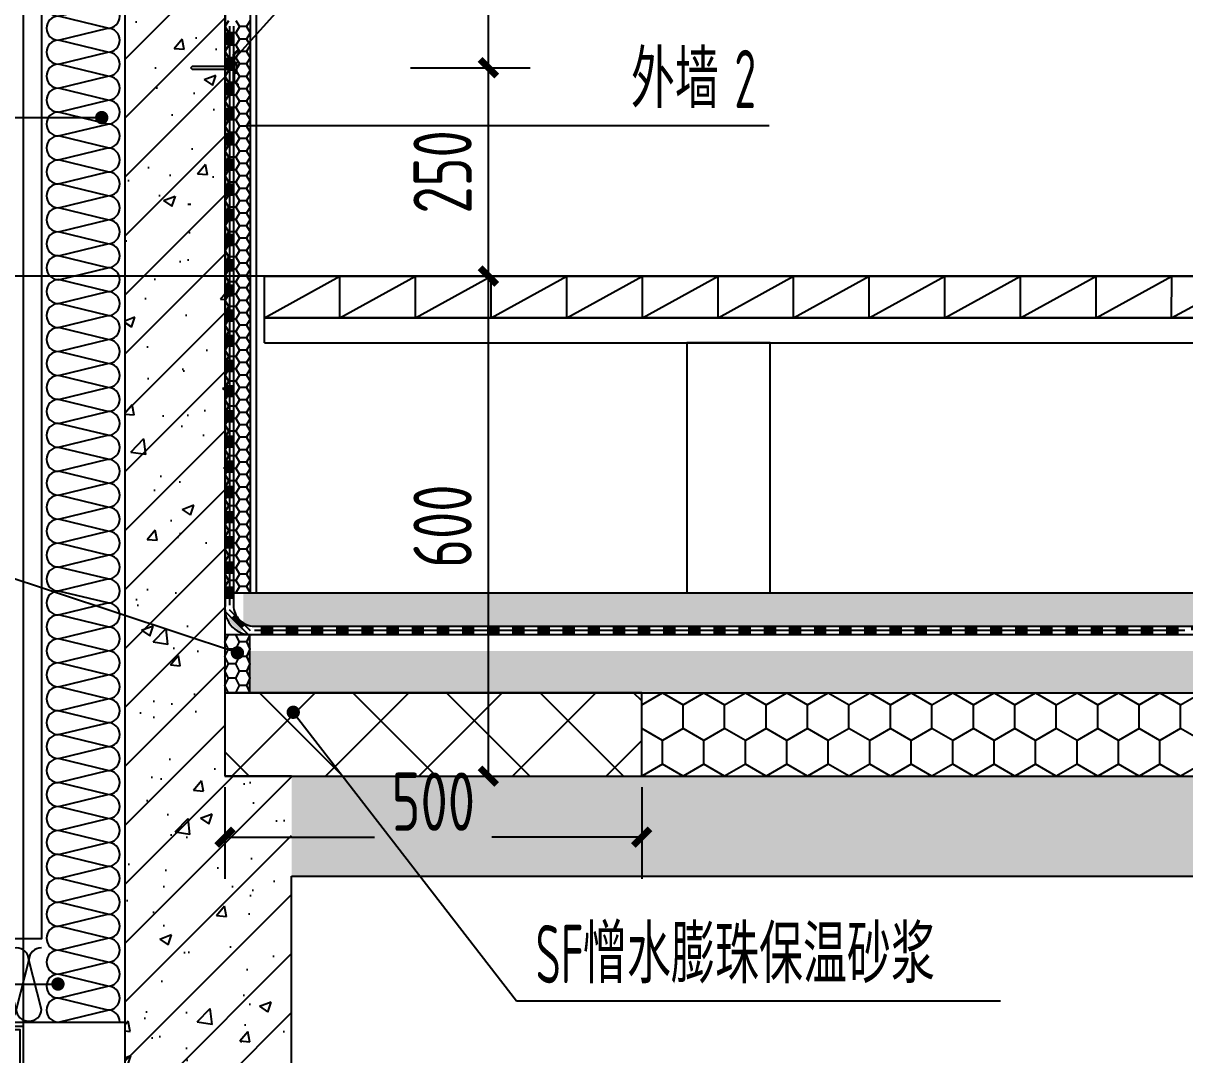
# Model space of a CAD drawing. Extents: x 198753 to 882193, y -399300 to 132460.
# Drawn here: x 407533 to 408926, y 11966 to 13203 of the extents above; entities that cross this region are included whole.
import ezdxf

# ---------------------------------------------------------------- set-up
doc = ezdxf.new("R2010")
doc.units = 0
doc.header["$LTSCALE"] = 1000
doc.header["$MEASUREMENT"] = 0
doc.linetypes.add('DASH', pattern=[0.35, 0.25, -0.1])
doc.linetypes.add('DOTE', pattern=[2.42, 2, -0.2, 0.02, -0.2])
for name, color, linetype in [('00-图签', 7, 'Continuous'), ('01-标注_尺寸', 124, 'Continuous'), ('01-标注_符号', 200, 'Continuous'), ('02-TEXT_标注', 130, 'Continuous'), ('05-填充_天正', 26, 'Continuous'), ('A-O_屋面', 201, 'Continuous'), ('A-O_防水层', 222, 'Continuous'), ('A-SUR_保温', 222, 'Continuous'), ('A-金属背板', 30, 'Continuous'), ('A_AXIS-轴线', 36, 'DOTE'), ('A_STR-砼墙', 51, 'Continuous'), ('A_STR-砼柱', 51, 'Continuous'), ('构造物', 145, 'Continuous'), ('钢龙骨', 173, 'Continuous')]:
    doc.layers.add(name, color=color, linetype=linetype)
doc.layers.add('04-不打印_辅助线', color=165, linetype='Continuous', plot=False)
doc.styles.add('_TCH_DIM', font='ROS1', dxfattribs={"width": 0.8, "bigfont": 'JD'})
doc.styles.add('_TCH_DIM_T3', font='ROS1', dxfattribs={"width": 0.8, "bigfont": 'JD'})
doc.dimstyles.new('_TCH_ARCH&&20', dxfattribs={"dimtxt": 70, "dimasz": 20, "dimexe": 50, "dimexo": 60, "dimgap": 20, "dimtad": 1, "dimdec": 0, "dimzin": 0, "dimdsep": 46, "dimtxsty": '_TCH_DIM_T3', "dimblk": 'ARCHTICK', "dimcen": 0.09, "dimclrt": 4, "dimazin": 2, "dimtfac": 1, "dimtdec": 0, "dimtix": 1, "dimtmove": 2, "dimatfit": 3, "dimfxl": 0, "dimtolj": 1, "dimtzin": 0, "dimarcsym": 0})
pattern_1 = [(45, (0, 0), (-35.355339, 35.355339), []), (50, (0, 0), (143.452037, -12.550427), [15, -165]), (355, (0, 0), (-27.750267, 150.438427), [12, -132]), (100.4514, (11.95, -1.05), (115.701876, 137.88791), [12.74804, -140.22842]), (46.1842, (0, 40), (213.44821, -33.1038), [22.5, -247.5]), (96.6356, (17.79, 37.24), (186.93254, 194.82357), [19.12206, -210.3426]), (351.1842, (0, 40), (186.93239, 194.82372), [18, -198]), (21, (20, 30), (119.38141, -80.523778), [15, -165]), (326, (20, 30), (48.663066, 145.03001), [12, -132]), (71.4514, (29.95, 23.29), (168.044526, 64.5061), [12.74804, -140.22842]), (37.5, (0, 0), (2.431971, 66.578771), [0, -130.4, 0, -134, 0, -132.5]), (7.5, (0, 0), (52.613907, 78.882342), [0, -76.4, 0, -127.4, 0, -50.5]), (327.5, (-44.6, 0), (106.764487, -4.510974), [0, -50, 0, -156, 0, -207]), (317.5, (-64.6, 0), (116.637234, 20.020996), [0, -65, 0, -103.6, 0, -147])]

# ---------------------------------------------------------------- blocks, each defined once
blk = doc.blocks.new('$LinePat$岩棉板')
at = {"color": 0}
for p, q in [((0, -17), (12, -67)), ((12, -67), (24, -17))]:
    blk.add_line(p, q, dxfattribs=at)
for centre, start, end in [((12, -17), 0, 180), ((0, -67), 270, 0), ((24, -67), 180, 270)]:
    blk.add_arc(centre, 12, start, end, dxfattribs=at)
at = {"layer": 'Defpoints'}
blk.add_point((0, 0.1), dxfattribs=at)
at = {"layer": 'Defpoints', "color": 0}
blk.add_point((24, -84), dxfattribs=at)
blk = doc.blocks.new('*U156')
at = {"layer": '01-标注_符号'}
for points in [[(-852.7, 520), (0, 520)], [(-852.7, 190.2), (272.2, 190.2)], [(-850, -849.4), (219.7, -849.4)]]:
    blk.add_lwpolyline(points, dxfattribs=at)
at = {"layer": '01-标注_符号', "const_width": 8}
for points in [[(-4, 520, 1), (4, 520, 1)], [(268.2, 190.2, 1), (276.2, 190.2, 1)], [(215.7, -849.4, 1), (223.7, -849.4, 1)]]:
    blk.add_lwpolyline(points, format="xyb", close=True, dxfattribs=at)
at = {"layer": 'A-SUR_保温'}
blk.add_line((300, 800.2), (300, -895), dxfattribs=at)
blk.add_lwpolyline([(300, 800.2), (200, 800.2), (200, -795), (48, -795), (48, -895), (300, -895)], dxfattribs=at)
at = {"layer": 'A-金属背板'}
blk.add_lwpolyline([(60, 840.2), (70, 840.2), (70, 0), (60, 0)], close=True, dxfattribs=at)
at = {"layer": 'A-SUR_保温', "yscale": 1.188379012465143, "zscale": 1.188379012465143}
for p, xscale, rotation in [((200, 771.5), 1.19717378077196, 90), ((200, 742.7), 1.19717378077196, 90), ((200, 714), 1.19717378077196, 90), ((200, 685.3), 1.19717378077196, 90), ((200, 656.5), 1.19717378077196, 90), ((200, 627.8), 1.19717378077196, 90), ((200, 599.1), 1.19717378077196, 90), ((200, 570.3), 1.19717378077196, 90), ((200, 541.6), 1.19717378077196, 90), ((200, 512.9), 1.19717378077196, 90), ((200, 484.1), 1.19717378077196, 90), ((200, 455.4), 1.19717378077196, 90), ((200, 426.7), 1.19717378077196, 90), ((200, 397.9), 1.19717378077196, 90), ((200, 369.2), 1.19717378077196, 90), ((200, 340.5), 1.19717378077196, 90), ((200, 311.8), 1.19717378077196, 90), ((200, 283), 1.19717378077196, 90), ((200, 254.3), 1.19717378077196, 90), ((200, 225.6), 1.19717378077196, 90), ((200, 196.8), 1.19717378077196, 90), ((200, 168.1), 1.19717378077196, 90), ((200, 139.4), 1.19717378077196, 90), ((200, 110.6), 1.19717378077196, 90), ((200, 81.9), 1.19717378077196, 90), ((200, 53.2), 1.19717378077196, 90), ((200, 24.4), 1.19717378077196, 90), ((200, -4.3), 1.19717378077196, 90), ((200, -33), 1.19717378077196, 90), ((200, -61.8), 1.19717378077196, 90), ((200, -90.5), 1.19717378077196, 90), ((200, -119.2), 1.19717378077196, 90), ((200, -148), 1.19717378077196, 90), ((200, -176.7), 1.19717378077196, 90), ((200, -205.4), 1.19717378077196, 90), ((200, -234.2), 1.19717378077196, 90), ((200, -262.9), 1.19717378077196, 90), ((200, -291.6), 1.19717378077196, 90), ((200, -320.4), 1.19717378077196, 90), ((200, -349.1), 1.19717378077196, 90), ((200, -377.8), 1.19717378077196, 90), ((200, -406.6), 1.19717378077196, 90), ((200, -435.3), 1.19717378077196, 90), ((200, -464), 1.19717378077196, 90), ((200, -492.7), 1.19717378077196, 90), ((200, -521.5), 1.19717378077196, 90), ((200, -550.2), 1.19717378077196, 90), ((200, -578.9), 1.19717378077196, 90), ((200, -607.7), 1.19717378077196, 90), ((200, -636.4), 1.19717378077196, 90), ((200, -665.1), 1.19717378077196, 90), ((200, -693.9), 1.19717378077196, 90), ((200, -722.6), 1.19717378077196, 90), ((200, -751.3), 1.19717378077196, 90), ((200, -780.1), 1.19717378077196, 90), ((200, -808.8), 1.19717378077196, 90), ((78.4, -900), 1.266666665670531, 180), ((108.8, -900), 1.266666665670531, 180), ((139.2, -900), 1.266666665670531, 180), ((169.6, -900), 1.266666665670531, 180), ((200, -900), 1.266666665670531, 180), ((200, -837.5), 1.19717378077196, 90), ((200, -866.3), 1.19717378077196, 90), ((200, -895), 1.19717378077196, 90)]:
    blk.add_blockref('$LinePat$岩棉板', p, dxfattribs=dict(at, xscale=xscale, rotation=rotation))
at = {"layer": '02-TEXT_标注', "style": '_TCH_DIM'}
for s, height, width, p in [('幕墙', 69.46, 0.8, (-852.7, 541)), ('2', 70, 0.64, (-728.5, 541)), ('100', 70, 0.64, (-852.7, 212.1)), ('厚憎水岩棉板', 69.46, 0.8, (-763.1, 212.1)), ('厚憎水岩棉防火封堵', 69.46, 0.8, (-760.4, -825.5)), ('100', 70, 0.64, (-850, -825.5))]:
    blk.add_text(s, height=height, dxfattribs=dict(at, width=width)).set_placement(p)
blk = doc.blocks.new('A$C643B6CAF')
at = {"layer": '钢龙骨'}
for points in [[(0, 28.4), (0, -31.6), (150, -31.6), (150, 28.4)], [(4, 24.4), (4, -27.6), (146, -27.6), (146, 24.4)]]:
    blk.add_lwpolyline(points, close=True, dxfattribs=at)
at = {"layer": '钢龙骨', "const_width": 10}
blk.add_lwpolyline([(0, -1.6), (-28, -1.6)], dxfattribs=at)
blk = doc.blocks.new('*U40')
at = {"layer": '钢龙骨'}
blk.add_lwpolyline([(178, 870.2), (178, -2300)], dxfattribs=at)
at = {"layer": '钢龙骨', "xscale": -1, "rotation": 180}
blk.add_blockref('A$C643B6CAF', (28.1, -931.6), dxfattribs=at)
blk = doc.blocks.new('A$C1C2A6847')
for p, q in [((52, 23.1), (55, 28.3)), ((55, 28.3), (55, 14)), ((52, 19.1), (55, 14))]:
    blk.add_line(p, q)
for points in [[(56, 42.1), (51, 37.1), (51, 5.1), (56, 0.1)], [(56.7, 41.4), (52, 36.7), (52, 26.6)], [(0, 21.1), (2, 23.1), (52, 23.1), (52, 19.1), (2, 19.1), (0, 21.1)], [(52, 25.6), (52, 16.6)], [(52, 15.6), (52, 5.6), (56.7, 0.9)]]:
    blk.add_lwpolyline(points)
for centre, start, end in [((56.4, 41.8), 315, 135), ((52, 26.1), 270, 90), ((52, 16.1), 270, 90), ((56.4, 0.5), 225, 45)]:
    blk.add_arc(centre, 0.5, start, end)
blk = doc.blocks.new('$LinePat$聚苯板')
at = {"color": 0}
for p, q in [((14.85, -8.57), (0, 0)), ((29.69, 0), (14.85, -8.57)), ((14.85, -8.57), (14.85, -25.71)), ((14.85, -25.71), (0, -34.29)), ((29.69, -34.29), (14.85, -25.71)), ((0, -34.29), (0, -51.43)), ((0, -51.43), (14.85, -60)), ((14.85, -60), (29.69, -51.43))]:
    blk.add_line(p, q, dxfattribs=at)
blk = doc.blocks.new('*U233')
at = {"layer": 'A-SUR_保温', "color": 26}
blk.add_lwpolyline([(0, 0), (30, 0), (30, 69.7), (0, 69.7), (0, 0)], dxfattribs=at)
at = {"layer": 'A-SUR_保温', "color": 26, "xscale": -0.5869170273315782, "yscale": 0.5, "zscale": 0.5, "rotation": 270.0000009086}
for p in [(30, 52.3), (30, 34.9), (30, 17.4), (30, 0)]:
    blk.add_blockref('$LinePat$聚苯板', p, dxfattribs=at)
blk = doc.blocks.new('_ArchTick')
at = {"color": 0, "linetype": 'ByBlock', "const_width": 0.4}
blk.add_lwpolyline([(-0.5, -0.5), (0.5, 0.5)], dxfattribs=at)
blk = doc.blocks.new('*D2115')
at = {"layer": '01-标注_尺寸', "color": 0, "lineweight": -2, "transparency": 16777216}
for p, q in [((0, -13.3), (0, -123.3)), ((500, -13.3), (500, -123.3)), ((0, -73.3), (179.6, -73.3)), ((500, -73.3), (320.4, -73.3))]:
    blk.add_line(p, q, dxfattribs=at)
at = {"layer": 'Defpoints', "color": 0, "transparency": 16777216}
for p in [(0, 46.7), (500, 46.7), (500, -73.3)]:
    blk.add_point(p, dxfattribs=at)
at = {"layer": '01-标注_尺寸', "color": 0, "lineweight": -2, "transparency": 16777216, "xscale": 20, "yscale": 20, "zscale": 20, "rotation": 180}
blk.add_blockref('_ArchTick', (0, -73.3), dxfattribs=at)
at = {"layer": '01-标注_尺寸', "color": 0, "lineweight": -2, "transparency": 16777216, "xscale": 20, "yscale": 20, "zscale": 20}
blk.add_blockref('_ArchTick', (500, -73.3), dxfattribs=at)
at = {"layer": '01-标注_尺寸', "color": 4, "transparency": 16777216, "insert": (250, -30.6), "char_height": 70, "attachment_point": 5, "style": '_TCH_DIM_T3'}
blk.add_mtext('\\A1;500', dxfattribs=at)
blk = doc.blocks.new('*D1402')
at = {"layer": '01-标注_尺寸', "color": 0, "lineweight": -2, "transparency": 16777216}
for p, q in [((407997.6, 12900), (408141, 12900)), ((408091, 12300), (408091, 12900)), ((407997.6, 12300), (408141, 12300))]:
    blk.add_line(p, q, dxfattribs=at)
at = {"layer": 'Defpoints', "color": 0, "transparency": 16777216}
for p in [(407937.6, 12900), (408091, 12900), (407937.6, 12300)]:
    blk.add_point(p, dxfattribs=at)
at = {"layer": '01-标注_尺寸', "color": 0, "lineweight": -2, "transparency": 16777216, "xscale": 20, "yscale": 20, "zscale": 20}
for p, rotation in [((408091, 12900), 90), ((408091, 12300), 270)]:
    blk.add_blockref('_ArchTick', p, dxfattribs=dict(at, rotation=rotation))
at = {"layer": '01-标注_尺寸', "color": 4, "transparency": 16777216, "insert": (408036, 12600), "char_height": 70, "attachment_point": 5, "rotation": 90, "style": '_TCH_DIM_T3'}
blk.add_mtext('\\A1;600', dxfattribs=at)
blk = doc.blocks.new('*D1403')
at = {"layer": '01-标注_尺寸', "color": 0, "lineweight": -2, "transparency": 16777216}
for p, q in [((407997.6, 13150), (408141, 13150)), ((408091, 12900), (408091, 13150)), ((407997.6, 12900), (408141, 12900))]:
    blk.add_line(p, q, dxfattribs=at)
at = {"layer": 'Defpoints', "color": 0, "transparency": 16777216}
for p in [(407937.6, 13150), (408091, 13150), (407937.6, 12900)]:
    blk.add_point(p, dxfattribs=at)
at = {"layer": '01-标注_尺寸', "color": 0, "lineweight": -2, "transparency": 16777216, "xscale": 20, "yscale": 20, "zscale": 20}
for p, rotation in [((408091, 13150), 90), ((408091, 12900), 270)]:
    blk.add_blockref('_ArchTick', p, dxfattribs=dict(at, rotation=rotation))
at = {"layer": '01-标注_尺寸', "color": 4, "transparency": 16777216, "insert": (408036, 13025), "char_height": 70, "attachment_point": 5, "rotation": 90, "style": '_TCH_DIM_T3'}
blk.add_mtext('\\A1;250', dxfattribs=at)
blk = doc.blocks.new('*D1404')
at = {"layer": '01-标注_尺寸', "color": 0, "lineweight": -2, "transparency": 16777216}
for p, q in [((407997.6, 13639.6), (408141, 13639.6)), ((408091, 13150), (408091, 13639.6)), ((407997.6, 13150), (408141, 13150))]:
    blk.add_line(p, q, dxfattribs=at)
at = {"layer": 'Defpoints', "color": 0, "transparency": 16777216}
for p in [(407937.6, 13639.6), (408091, 13639.6), (407937.6, 13150)]:
    blk.add_point(p, dxfattribs=at)
at = {"layer": '01-标注_尺寸', "color": 0, "lineweight": -2, "transparency": 16777216, "xscale": 20, "yscale": 20, "zscale": 20}
for p, rotation in [((408091, 13639.6), 90), ((408091, 13150), 270)]:
    blk.add_blockref('_ArchTick', p, dxfattribs=dict(at, rotation=rotation))
at = {"layer": '01-标注_尺寸', "color": 4, "transparency": 16777216, "insert": (408036, 13394.8), "char_height": 70, "attachment_point": 5, "rotation": 90, "style": '_TCH_DIM_T3'}
blk.add_mtext('\\A1;490', dxfattribs=at)
blk = doc.blocks.new('$LinePat$防水层2')
at = {"color": 0}
blk.add_line((0, 0), (600, 0), dxfattribs=at)
blk.add_solid([(150, 0), (450, 0), (150, -100), (450, -100)], dxfattribs=at)
blk = doc.blocks.new('$LinePat$空心砌块')
at = {"color": 0}
for p in [(0, -300), (536.1, -300)]:
    blk.add_line(p, (536.1, 0), dxfattribs=at)
blk = doc.blocks.new('dfsgfdgh')
at = {"transparency": 33554641}
h = blk.add_hatch(dxfattribs=at)
h.set_pattern_fill('ANSI37', color=26, scale=50)
h.set_pattern_definition([(45, (4580, -17100), (-56.1266, 56.1266), []), (135, (4580, -17100), (-56.1266, -56.1266), [])])
h.paths.add_polyline_path([(0, 0), (500, 0), (500, 100), (0, 100)])
at = {"color": 26}
blk.add_lwpolyline([(0, 0), (500, 0), (500, 100), (0, 100)], close=True, dxfattribs=at)
at = {"layer": '01-标注_尺寸'}
dim = blk.add_linear_dim(base=(500, -73.3), p1=(0, 46.7), p2=(500, 46.7), angle=360, dimstyle='_TCH_ARCH&&20', dxfattribs=at)
dim.commit()
dim.dimension.update_dxf_attribs({"geometry": '*D2115', "text_midpoint": (250, -30.6), "dimtype": 161})

msp = doc.modelspace()

# ---------------------------------------------------------------- hatches: boundary and pattern name
at = {"layer": '05-填充_天正'}
h = msp.add_hatch(dxfattribs=at)
h.set_pattern_fill('钢筋混凝土', color=256, scale=20, style=0)
h.set_pattern_definition(pattern_1)
h.paths.add_polyline_path([(407654.9, 12300), (407774.9, 12300), (407774.9, 13639.8), (407654.9, 13639.8)])
h = msp.add_hatch(dxfattribs=at)
h.set_pattern_fill('钢筋混凝土', color=256, scale=20, style=0)
h.set_pattern_definition(pattern_1)
h.paths.add_polyline_path([(407654.9, 11700), (407854.9, 11700), (407854.9, 12300), (407654.9, 12300)])
h = msp.add_hatch(dxfattribs=at)
h.set_pattern_fill('钢筋混凝土', color=256, scale=20, style=0)
h.set_pattern_definition(pattern_1)
h.paths.add_polyline_path([(412004.9, 12180), (412004.9, 12300), (407854.9, 12300), (407854.9, 12180)])
at = {"layer": 'A-SUR_保温'}
h = msp.add_hatch(dxfattribs=at)
h.set_pattern_fill('混凝土', color=26, scale=15)
h.set_pattern_definition([(50, (318550.37, 414623.1), (107.589027, -9.41282), [11.25, -123.75]), (355, (318550.37, 414623.1), (-20.8127, 112.82882), [9, -99]), (100.4514, (318559.34, 414622.31), (86.776407, 103.41593), [9.561029, -105.171317]), (46.1842, (318550.37, 414653.1), (160.086157, -24.827852), [16.875, -185.625]), (96.6356, (318563.71, 414651.03), (140.199406, 146.11768), [14.34154, -157.75695]), (351.1842, (318550.37, 414653.1), (140.19929, 146.11779), [13.5, -148.5]), (21, (318565.37, 414645.6), (89.536058, -60.392834), [11.25, -123.75]), (326, (318565.37, 414645.6), (36.4973, 108.772507), [9, -99]), (71.4514, (318572.83, 414640.56), (126.033394, 48.379575), [9.561029, -105.171317]), (37.5, (318550.372, 414623.096), (1.8239783, 49.934078), [0, -97.8, 0, -100.5, 0, -99.375]), (7.5, (318550.37, 414623.096), (39.4604306, 59.161757), [0, -57.3, 0, -95.55, 0, -37.875]), (327.5, (318516.922, 414623.096), (80.0733654, -3.3832308), [0, -37.5, 0, -117, 0, -155.25]), (317.5, (318501.92, 414623.096), (87.477925, 15.015747), [0, -48.75, 0, -77.7, 0, -110.25])])
h.paths.add_polyline_path([(411963.6, 12479.9), (411963.6, 12519.9), (407797.1, 12520), (407796.8, 12479.9)])
h = msp.add_hatch(dxfattribs=at)
h.set_pattern_fill('加气混凝土', color=26, scale=20)
h.set_pattern_definition([(0, (438779.92, 410394.56), (120, 240), [0, -240]), (0, (438639.52, 410362.16), (120, 240), [0, -240]), (0, (438717.52, 410359.76), (120, 240), [0, -240]), (0, (438802.72, 410430.56), (120, 240), [0, -240]), (0, (438703.12, 410347.76), (120, 240), [0, -240]), (0, (438826.72, 410581.76), (120, 240), [0, -240]), (0, (438753.52, 410562.56), (120, 240), [0, -240]), (0, (438791.92, 410532.56), (120, 240), [0, -240]), (0, (438596.32, 410527.76), (120, 240), [0, -240]), (0, (438713.92, 410516.96), (120, 240), [0, -240]), (0, (438668.32, 410455.76), (120, 240), [0, -240]), (0, (438670.72, 410365.76), (120, 240), [0, -240]), (0, (438760.72, 410356.16), (120, 240), [0, -240]), (0, (438826.72, 410461.76), (120, 240), [0, -240]), (0, (438602.32, 410424.56), (120, 240), [0, -240]), (0, (438622.72, 410465.36), (120, 240), [0, -240]), (0, (438716.32, 410448.56), (120, 240), [0, -240]), (0, (438682.72, 410413.76), (120, 240), [0, -240]), (0, (438663.52, 410492.96), (120, 240), [0, -240]), (0, (438693.52, 410582.96), (120, 240), [0, -240]), (0, (438611.92, 410374.16), (120, 240), [0, -240]), (0, (438743.92, 410533.76), (120, 240), [0, -240]), (0, (438632.32, 410537.36), (120, 240), [0, -240]), (0, (438613.12, 410568.56), (120, 240), [0, -240]), (130.601294, (438811.976, 410506.617), (-599.99999337, 720.00000315), [10.53662, -4414.8444]), (18.434949, (438794.833, 410511.19), (599.9999978, 239.9999982), [10.8421, -1507.05116]), (90, (438794.83, 410500.9), (120, 240), [10.28571, -469.71426]), (161.565051, (438805.12, 410497.474), (-600.000003, 239.999982), [10.8421, -1507.05116]), (53.130102, (438805.12, 410497.474), (120, 240), [11.42857, -1188.5714]), (135, (438814.26, 410375.19), (-120.000015, 239.999984), [9.69746, -669.12504]), (45, (438800.55, 410375.19), (120, 239.999999), [9.69746, -669.12504]), (135, (438807.405, 410368.33), (-120.000015, 239.999984), [9.69746, -669.12504]), (45, (438807.405, 410368.33), (120, 239.999999), [9.69746, -669.12504]), (116.56505, (438698.83, 410536.33), (-2e-05, 479.99999), [12.77753, -255.5506]), (180, (438693.12, 410547.76), (-120, 240), [13.71429, -226.2857]), (63.43495, (438673.7, 410536.33), (1e-06, 480), [12.77753, -255.5506]), (116.56505, (438679.4, 410524.9), (-2e-05, 479.99999), [12.77753, -255.5506]), (0, (438679.4, 410524.9), (120, 240), [13.71429, -226.2857]), (63.43495, (438693.12, 410524.9), (1e-06, 480), [12.77753, -255.5506]), (107.102728, (438789.119, 410455.188), (-359.99998624, 1200.00000194), [15.54454, -6513.161]), (143.972626, (438784.548, 410470.045), (-2279.9999711, 1679.9999981), [15.54454, -3248.808]), (180, (438771.98, 410479.2), (-120, 240), [14.85714, -225.14284]), (36.0273733, (438744.548, 410470.045), (2279.99998315, 1679.9999819), [15.54454, -3248.808]), (71.565051, (438739.976, 410456.33), (360.000002, 1199.999998), [14.45613, -1503.43712]), (107.102728, (438744.548, 410441.474), (-359.99998624, 1200.00000194), [15.54454, -6513.161]), (143.972626, (438757.12, 410432.331), (-2279.9999711, 1679.9999981), [15.54454, -3248.808]), (0, (438757.12, 410432.33), (120, 240), [14.85714, -225.14284]), (36.0273733, (438771.976, 410432.331), (2279.99998315, 1679.9999819), [15.54454, -3248.808]), (71.565051, (438784.548, 410441.474), (360.000002, 1199.999998), [14.45613, -1503.43712]), (150.255118, (438791.405, 410567.188), (-360.0000009, 239.999997), [9.21401, -1925.72784]), (90, (438783.4, 410562.62), (120, 240), [9.14286, -470.8571]), (29.744881, (438783.405, 410562.617), (360.0000002, 239.9999989), [9.21401, -1925.72784]), (116.56505, (438735.4, 410396.9), (-2e-05, 479.99999), [12.77753, -255.5506]), (168.690067, (438729.69, 410408.331), (-1080.0000008, 239.999994), [11.6549, -2435.8742]), (41.185925, (438709.119, 410402.617), (2999.99998182, 2639.9999769), [12.14874, -5090.3208]), (90, (438709.12, 410391.19), (120, 240), [11.42857, -468.5714]), (138.814074, (438718.262, 410383.188), (-2999.99994668, 2640.0000168), [12.14874, -5090.3208]), (16.6992442, (438718.262, 410383.188), (3959.9999702, 1199.99998743), [11.93178, -4999.415]), (60.945396, (438729.691, 410386.617), (119.99999968, 239.99999788), [11.76643, -4930.1358]), (109.983106, (438634.833, 410497.474), (-600.00000226, 1679.99999555), [13.3768, -5604.879]), (155.556045, (438630.262, 410510.045), (-1560.00000595, 719.99998504), [13.8092, -5786.0526]), (24.4439547, (438605.119, 410510.045), (1560.00000078, 719.99999654), [13.8092, -5786.0526]), (70.0168934, (438600.548, 410497.474), (600.0000018, 1679.99999583), [13.3768, -5604.879]), (109.983106, (438605.119, 410484.903), (-600.00000226, 1679.99999555), [13.3768, -5604.879]), (160.016893, (438617.69, 410480.331), (-600.0000004, 239.9999891), [13.3768, -2795.751]), (19.9831065, (438617.69, 410480.331), (599.9999967, 239.9999996), [13.3768, -2795.751]), (70.0168934, (438630.262, 410484.903), (600.0000018, 1679.99999583), [13.3768, -5604.879]), (122.005383, (438723.976, 410475.76), (-120.0000161, 239.9999877), [10.78169, -2253.3736]), (18.434949, (438707.976, 410481.474), (599.9999978, 239.9999982), [10.8421, -1507.05116]), (90, (438707.98, 410471.19), (120, 240), [10.28571, -469.71426]), (161.565051, (438718.262, 410467.76), (-600.000003, 239.999982), [10.8421, -1507.05116]), (54.462322, (438718.262, 410467.76), (839.9999988, 1199.9999982), [9.83123, -4119.2846]), (116.56505, (438654.26, 410417.47), (-2e-05, 479.99999), [12.77753, -255.5506]), (180, (438648.55, 410428.9), (-120, 240), [12.57143, -227.42856]), (59.0362434, (438629.12, 410417.474), (120.0000004, 239.9999988), [13.32789, -2785.5288]), (120.963756, (438635.976, 410406.045), (-120.0000164, 239.999989), [13.32789, -2785.5288]), (0, (438635.98, 410406.05), (120, 240), [12.57143, -227.42856]), (63.43495, (438648.55, 410406.05), (1e-06, 480), [12.77753, -255.5506])])
h.paths.add_polyline_path([(412004.9, 12400), (412004.9, 12449.9), (407804.9, 12450.2), (407804.9, 12400.1)])

# ---------------------------------------------------------------- linework, layer by layer
at = {"layer": '01-标注_符号'}
for p, q in [((407784.6, 13159.2), (408047, 13450.3)), ((407800, 13080.5), (408003.9, 13080.5)), ((408003.9, 13080.5), (408428, 13080.5)), ((407789.9, 12448), (407354.9, 12591.9)), ((407856.8, 12376.7), (408124.8, 12030.5)), ((408124.8, 12030.5), (408705.5, 12030.5))]:
    msp.add_line(p, q, dxfattribs=at)
at = {"layer": '01-标注_符号', "const_width": 8}
for points in [[(407793.7, 12446.7, 1), (407786.1, 12449.2, 1)], [(407854.4, 12379.8, 1), (407859.3, 12373.5, 1)]]:
    msp.add_lwpolyline(points, format="xyb", close=True, dxfattribs=at)
at = {"layer": '01-标注_符号'}
msp.add_circle((407782.9, 13157.2), 2.65, dxfattribs=at)
at = {"layer": '04-不打印_辅助线', "color": 251}
msp.add_line((418057.9, 12900), (338573.5, 12900), dxfattribs=at)
at = {"layer": 'A-O_屋面'}
for p, q in [((407822.2, 12820), (407822.2, 12900)), ((407822.2, 12850), (409254.9, 12849.9)), ((407822.2, 12820), (412004.9, 12819.9)), ((407775.2, 12520), (411963.6, 12520)), ((407775.2, 12470), (412004.9, 12470))]:
    msp.add_line(p, q, dxfattribs=at)
msp.add_lwpolyline([(407775.2, 13544.6), (407775.2, 12505, 0.49936), (407810.2, 12470), (412004.9, 12470)], format="xyb", dxfattribs=at)
for points in [[(407822.2, 12900), (411994.9, 12900), (411994.9, 12849.9), (407822.2, 12849.9)], [(408329, 12819.9), (408329, 12519.9), (408429, 12519.9), (408429, 12819.9), (408329, 12819.9)]]:
    msp.add_lwpolyline(points, close=True, dxfattribs=at)
msp.add_lwpolyline([(407774.9, 12400), (412003.3, 12400)], dxfattribs=at)
at = {"layer": 'A-O_防水层'}
msp.add_lwpolyline([(407785.2, 13200), (407785.2, 12505, 0.414214), (407810.2, 12480), (411998.5, 12480)], format="xyb", dxfattribs=at)
at = {"layer": 'A-SUR_保温', "color": 26}
msp.add_line((407805.2, 13639.8), (407805.2, 12520), dxfattribs=at)
at = {"layer": 'A-SUR_保温'}
msp.add_lwpolyline([(407812.2, 13639.8), (407812.2, 12520)], dxfattribs=at)
at = {"layer": 'A_AXIS-轴线', "ltscale": 0.4}
msp.add_line((408537.3, 12900), (414162.8, 12900), dxfattribs=at)
at = {"layer": 'A_STR-砼墙'}
for p, q in [((407654.9, 13639.8), (407654.9, 12300)), ((407774.9, 13639.8), (407774.9, 12300)), ((407854.9, 12300), (412004.9, 12300)), ((407854.9, 12180), (412004.9, 12180))]:
    msp.add_line(p, q, dxfattribs=at)
at = {"layer": 'A_STR-砼柱'}
for p, q in [((407654.9, 12300), (407654.9, 11700)), ((407854.9, 12300), (407774.9, 12300)), ((407854.9, 11700), (407854.9, 12180))]:
    msp.add_line(p, q, dxfattribs=at)

# ---------------------------------------------------------------- block references
msp.add_blockref('*U156', (407354.9, 12900))
at = {"layer": '00-图签'}
msp.add_blockref('*U40', (407354.9, 12900), dxfattribs=at)
at = {"layer": 'A-O_防水层', "yscale": 0.05, "zscale": 0.05}
for p, xscale, rotation in [((407780.2, 13200), 0.05036231884053134, 270.0000000020538), ((407785.2, 13200), 0.05036231884051828, 270.0000000020538), ((407780.2, 13169.8), 0.05036231884053134, 270.0000000020538), ((407785.2, 13169.8), 0.05036231884051828, 270.0000000020538), ((407780.2, 13139.6), 0.05036231884053134, 270.0000000020538), ((407785.2, 13139.6), 0.05036231884051828, 270.0000000020538), ((407780.2, 13109.3), 0.05036231884053134, 270.0000000020538), ((407785.2, 13109.3), 0.05036231884051828, 270.0000000020538), ((407780.2, 13079.1), 0.05036231884053134, 270.0000000020538), ((407785.2, 13079.1), 0.05036231884051828, 270.0000000020538), ((407780.2, 13048.9), 0.05036231884053134, 270.0000000020538), ((407785.2, 13048.9), 0.05036231884051828, 270.0000000020538), ((407780.2, 13018.7), 0.05036231884053134, 270.0000000020538), ((407785.2, 13018.7), 0.05036231884051828, 270.0000000020538), ((407780.2, 12988.5), 0.05036231884053134, 270.0000000020538), ((407785.2, 12988.5), 0.05036231884051828, 270.0000000020538), ((407780.2, 12958.3), 0.05036231884053134, 270.0000000020538), ((407785.2, 12958.3), 0.05036231884051828, 270.0000000020538), ((407780.2, 12928), 0.05036231884053134, 270.0000000020538), ((407785.2, 12928), 0.05036231884051828, 270.0000000020538), ((407780.2, 12897.8), 0.05036231884053134, 270.0000000020538), ((407785.2, 12897.8), 0.05036231884051828, 270.0000000020538), ((407780.2, 12867.6), 0.05036231884053134, 270.0000000020538), ((407785.2, 12867.6), 0.05036231884051828, 270.0000000020538), ((407780.2, 12837.4), 0.05036231884053134, 270.0000000020538), ((407785.2, 12837.4), 0.05036231884051828, 270.0000000020538), ((407780.2, 12807.2), 0.05036231884053134, 270.0000000020538), ((407785.2, 12807.2), 0.05036231884051828, 270.0000000020538), ((407780.2, 12777), 0.05036231884053134, 270.0000000020538), ((407785.2, 12777), 0.05036231884051828, 270.0000000020538), ((407780.2, 12746.7), 0.05036231884053134, 270.0000000020538), ((407785.2, 12746.7), 0.05036231884051828, 270.0000000020538), ((407780.2, 12716.5), 0.05036231884053134, 270.0000000020538), ((407785.2, 12716.5), 0.05036231884051828, 270.0000000020538), ((407780.2, 12686.3), 0.05036231884053134, 270.0000000020538), ((407785.2, 12686.3), 0.05036231884051828, 270.0000000020538), ((407780.2, 12656.1), 0.05036231884053134, 270.0000000020538), ((407785.2, 12656.1), 0.05036231884051828, 270.0000000020538), ((407780.2, 12625.9), 0.05036231884053134, 270.0000000020538), ((407785.2, 12625.9), 0.05036231884051828, 270.0000000020538), ((407780.2, 12595.7), 0.05036231884053134, 270.0000000020538), ((407785.2, 12595.7), 0.05036231884051828, 270.0000000020538), ((407780.2, 12565.4), 0.05036231884053134, 270.0000000020538), ((407785.2, 12565.4), 0.05036231884051828, 270.0000000020538), ((407780.2, 12535.2), 0.05036231884053134, 270.0000000020538), ((407785.2, 12535.2), 0.05036231884051828, 270.0000000020538), ((407780, 12499.8), 0.05892556509887897, 315), ((407774, 12498.8), 0.07071067811845753, 315.0000000001598), ((407810.2, 12480), 0.05027977782811795, 359.999999999992), ((407810.2, 12475), 0.05027979406903803, 359.999999999992), ((407840.4, 12480), 0.05027977782811795, 359.999999999992), ((407840.4, 12475), 0.05027979406903803, 359.999999999992), ((407870.5, 12480), 0.05027977782811795, 359.999999999992), ((407870.5, 12475), 0.05027979406903803, 359.999999999992), ((407900.7, 12480), 0.05027977782811795, 359.999999999992), ((407900.7, 12475), 0.05027979406903803, 359.999999999992), ((407930.9, 12480), 0.05027977782811795, 359.999999999992), ((407930.9, 12475), 0.05027979406903803, 359.999999999992), ((407961.1, 12480), 0.05027977782811795, 359.999999999992), ((407961.1, 12475), 0.05027979406903803, 359.999999999992), ((407991.2, 12480), 0.05027977782811795, 359.999999999992), ((407991.2, 12475), 0.05027979406903803, 359.999999999992), ((408021.4, 12480), 0.05027977782811795, 359.999999999992), ((408021.4, 12475), 0.05027979406903803, 359.999999999992), ((408051.6, 12480), 0.05027977782811795, 359.999999999992), ((408051.6, 12475), 0.05027979406903803, 359.999999999992), ((408081.7, 12480), 0.05027977782811795, 359.999999999992), ((408081.7, 12475), 0.05027979406903803, 359.999999999992), ((408111.9, 12480), 0.05027977782811795, 359.999999999992), ((408111.9, 12475), 0.05027979406903803, 359.999999999992), ((408142.1, 12480), 0.05027977782811795, 359.999999999992), ((408142.1, 12475), 0.05027979406903803, 359.999999999992), ((408172.2, 12480), 0.05027977782811795, 359.999999999992), ((408172.2, 12475), 0.05027979406903803, 359.999999999992), ((408202.4, 12480), 0.05027977782811795, 359.999999999992), ((408202.4, 12475), 0.05027979406903803, 359.999999999992), ((408232.6, 12480), 0.05027977782811795, 359.999999999992), ((408232.6, 12475), 0.05027979406903803, 359.999999999992), ((408262.7, 12480), 0.05027977782811795, 359.999999999992), ((408262.7, 12475), 0.05027979406903803, 359.999999999992), ((408292.9, 12480), 0.05027977782811795, 359.999999999992), ((408292.9, 12475), 0.05027979406903803, 359.999999999992), ((408323.1, 12480), 0.05027977782811795, 359.999999999992), ((408323.1, 12475), 0.05027979406903803, 359.999999999992), ((408353.2, 12480), 0.05027977782811795, 359.999999999992), ((408353.2, 12475), 0.05027979406903803, 359.999999999992), ((408383.4, 12480), 0.05027977782811795, 359.999999999992), ((408383.4, 12475), 0.05027979406903803, 359.999999999992), ((408413.6, 12480), 0.05027977782811795, 359.999999999992), ((408413.6, 12475), 0.05027979406903803, 359.999999999992), ((408443.7, 12480), 0.05027977782811795, 359.999999999992), ((408443.7, 12475), 0.05027979406903803, 359.999999999992), ((408473.9, 12480), 0.05027977782811795, 359.999999999992), ((408473.9, 12475), 0.05027979406903803, 359.999999999992), ((408504.1, 12480), 0.05027977782811795, 359.999999999992), ((408504.1, 12475), 0.05027979406903803, 359.999999999992), ((408534.2, 12480), 0.05027977782811795, 359.999999999992), ((408534.2, 12475), 0.05027979406903803, 359.999999999992), ((408564.4, 12480), 0.05027977782811795, 359.999999999992), ((408564.4, 12475), 0.05027979406903803, 359.999999999992), ((408594.6, 12480), 0.05027977782811795, 359.999999999992), ((408594.6, 12475), 0.05027979406903803, 359.999999999992), ((408624.7, 12480), 0.05027977782811795, 359.999999999992), ((408624.7, 12475), 0.05027979406903803, 359.999999999992), ((408654.9, 12480), 0.05027977782811795, 359.999999999992), ((408654.9, 12475), 0.05027979406903803, 359.999999999992), ((408685.1, 12480), 0.05027977782811795, 359.999999999992), ((408685.1, 12475), 0.05027979406903803, 359.999999999992), ((408715.2, 12480), 0.05027977782811795, 359.999999999992), ((408715.2, 12475), 0.05027979406903803, 359.999999999992), ((408745.4, 12480), 0.05027977782811795, 359.999999999992), ((408745.4, 12475), 0.05027979406903803, 359.999999999992), ((408775.6, 12480), 0.05027977782811795, 359.999999999992), ((408775.6, 12475), 0.05027979406903803, 359.999999999992), ((408805.8, 12480), 0.05027977782811795, 359.999999999992), ((408805.8, 12475), 0.05027979406903803, 359.999999999992), ((408835.9, 12480), 0.05027977782811795, 359.999999999992), ((408835.9, 12475), 0.05027979406903803, 359.999999999992), ((408866.1, 12480), 0.05027977782811795, 359.999999999992), ((408866.1, 12475), 0.05027979406903803, 359.999999999992), ((408896.3, 12480), 0.05027977782811795, 359.999999999992), ((408896.3, 12475), 0.05027979406903803, 359.999999999992), ((408926.4, 12480), 0.05027977782811795, 359.999999999992)]:
    msp.add_blockref('$LinePat$防水层2', p, dxfattribs=dict(at, xscale=xscale, rotation=rotation))
at = {"layer": 'A-SUR_保温', "color": 26}
for name, p, xscale, yscale, zscale, rotation in [('$LinePat$聚苯板', (407805.2, 13191.9), -0.5028494030851792, 0.5, 0.5, 269.9999999979421), ('$LinePat$聚苯板', (407805.2, 13176.9), -0.5028494030851792, 0.5, 0.5, 269.9999999979421), ('$LinePat$聚苯板', (407805.2, 13162), -0.5028494030851792, 0.5, 0.5, 269.9999999979421), ('$LinePat$聚苯板', (407805.2, 13147.1), -0.5028494030851792, 0.5, 0.5, 269.9999999979421), ('$LinePat$聚苯板', (407805.2, 13132.2), -0.5028494030851792, 0.5, 0.5, 269.9999999979421), ('$LinePat$聚苯板', (407805.2, 13117.2), -0.5028494030851792, 0.5, 0.5, 269.9999999979421), ('$LinePat$聚苯板', (407805.2, 13102.3), -0.5028494030851792, 0.5, 0.5, 269.9999999979421), ('$LinePat$聚苯板', (407805.2, 13087.4), -0.5028494030851792, 0.5, 0.5, 269.9999999979421), ('$LinePat$聚苯板', (407805.2, 13072.4), -0.5028494030851792, 0.5, 0.5, 269.9999999979421), ('$LinePat$聚苯板', (407805.2, 13057.5), -0.5028494030851792, 0.5, 0.5, 269.9999999979421), ('$LinePat$聚苯板', (407805.2, 13042.6), -0.5028494030851792, 0.5, 0.5, 269.9999999979421), ('$LinePat$聚苯板', (407805.2, 13027.6), -0.5028494030851792, 0.5, 0.5, 269.9999999979421), ('$LinePat$聚苯板', (407805.2, 13012.7), -0.5028494030851792, 0.5, 0.5, 269.9999999979421), ('$LinePat$聚苯板', (407805.2, 12997.8), -0.5028494030851792, 0.5, 0.5, 269.9999999979421), ('$LinePat$聚苯板', (407805.2, 12982.8), -0.5028494030851792, 0.5, 0.5, 269.9999999979421), ('$LinePat$聚苯板', (407805.2, 12967.9), -0.5028494030851792, 0.5, 0.5, 269.9999999979421), ('$LinePat$聚苯板', (407805.2, 12953), -0.5028494030851792, 0.5, 0.5, 269.9999999979421), ('$LinePat$聚苯板', (407805.2, 12938.1), -0.5028494030851792, 0.5, 0.5, 269.9999999979421), ('$LinePat$聚苯板', (407805.2, 12923.1), -0.5028494030851792, 0.5, 0.5, 269.9999999979421), ('$LinePat$聚苯板', (407805.2, 12908.2), -0.5028494030851792, 0.5, 0.5, 269.9999999979421), ('$LinePat$聚苯板', (407805.2, 12893.3), -0.5028494030851792, 0.5, 0.5, 269.9999999979421), ('$LinePat$聚苯板', (407805.2, 12878.3), -0.5028494030851792, 0.5, 0.5, 269.9999999979421), ('$LinePat$空心砌块', (407822.2, 12900), 0.1691971289958409, 0.1666666666666667, 0.1666666666666667, 359.9889589408891), ('$LinePat$空心砌块', (407912.9, 12900), 0.1691971289958409, 0.1666666666666667, 0.1666666666666667, 359.9889589408891), ('$LinePat$空心砌块', (408003.6, 12900), 0.1691971289958409, 0.1666666666666667, 0.1666666666666667, 359.9889589408891), ('$LinePat$空心砌块', (408094.3, 12899.9), 0.1691971289958409, 0.1666666666666667, 0.1666666666666667, 359.9889589408891), ('$LinePat$空心砌块', (408185.1, 12899.9), 0.1691971289958409, 0.1666666666666667, 0.1666666666666667, 359.9889589408891), ('$LinePat$空心砌块', (408275.8, 12899.9), 0.1691971289958409, 0.1666666666666667, 0.1666666666666667, 359.9889589408891), ('$LinePat$空心砌块', (408366.5, 12899.9), 0.1691971289958409, 0.1666666666666667, 0.1666666666666667, 359.9889589408891), ('$LinePat$空心砌块', (408457.2, 12899.9), 0.1691971289958409, 0.1666666666666667, 0.1666666666666667, 359.9889589408891), ('$LinePat$空心砌块', (408547.9, 12899.9), 0.1691971289958409, 0.1666666666666667, 0.1666666666666667, 359.9889589408891), ('$LinePat$空心砌块', (408638.6, 12899.8), 0.1691971289958409, 0.1666666666666667, 0.1666666666666667, 359.9889589408891), ('$LinePat$空心砌块', (408729.3, 12899.8), 0.1691971289958409, 0.1666666666666667, 0.1666666666666667, 359.9889589408891), ('$LinePat$空心砌块', (408820, 12899.8), 0.1691971289958409, 0.1666666666666667, 0.1666666666666667, 359.9889589408891), ('$LinePat$空心砌块', (408910.7, 12899.8), 0.1691971289958409, 0.1666666666666667, 0.1666666666666667, 359.9889589408891), ('$LinePat$聚苯板', (407805.2, 12863.4), -0.5028494030851792, 0.5, 0.5, 269.9999999979421), ('$LinePat$聚苯板', (407805.2, 12848.5), -0.5028494030851792, 0.5, 0.5, 269.9999999979421), ('$LinePat$聚苯板', (407805.2, 12833.5), -0.5028494030851792, 0.5, 0.5, 269.9999999979421), ('$LinePat$聚苯板', (407805.2, 12818.6), -0.5028494030851792, 0.5, 0.5, 269.9999999979421), ('$LinePat$聚苯板', (407805.2, 12803.7), -0.5028494030851792, 0.5, 0.5, 269.9999999979421), ('$LinePat$聚苯板', (407805.2, 12788.7), -0.5028494030851792, 0.5, 0.5, 269.9999999979421), ('$LinePat$聚苯板', (407805.2, 12773.8), -0.5028494030851792, 0.5, 0.5, 269.9999999979421), ('$LinePat$聚苯板', (407805.2, 12758.9), -0.5028494030851792, 0.5, 0.5, 269.9999999979421), ('$LinePat$聚苯板', (407805.2, 12744), -0.5028494030851792, 0.5, 0.5, 269.9999999979421), ('$LinePat$聚苯板', (407805.2, 12729), -0.5028494030851792, 0.5, 0.5, 269.9999999979421), ('$LinePat$聚苯板', (407805.2, 12714.1), -0.5028494030851792, 0.5, 0.5, 269.9999999979421), ('$LinePat$聚苯板', (407805.2, 12699.2), -0.5028494030851792, 0.5, 0.5, 269.9999999979421), ('$LinePat$聚苯板', (407805.2, 12684.2), -0.5028494030851792, 0.5, 0.5, 269.9999999979421), ('$LinePat$聚苯板', (407805.2, 12669.3), -0.5028494030851792, 0.5, 0.5, 269.9999999979421), ('$LinePat$聚苯板', (407805.2, 12654.4), -0.5028494030851792, 0.5, 0.5, 269.9999999979421), ('$LinePat$聚苯板', (407805.2, 12639.4), -0.5028494030851792, 0.5, 0.5, 269.9999999979421), ('$LinePat$聚苯板', (407805.2, 12624.5), -0.5028494030851792, 0.5, 0.5, 269.9999999979421), ('$LinePat$聚苯板', (407805.2, 12609.6), -0.5028494030851792, 0.5, 0.5, 269.9999999979421), ('$LinePat$聚苯板', (407805.2, 12594.6), -0.5028494030851792, 0.5, 0.5, 269.9999999979421), ('$LinePat$聚苯板', (407805.2, 12579.7), -0.5028494030851792, 0.5, 0.5, 269.9999999979421), ('$LinePat$聚苯板', (407805.2, 12564.8), -0.5028494030851792, 0.5, 0.5, 269.9999999979421), ('$LinePat$聚苯板', (407805.2, 12549.9), -0.5028494030851792, 0.5, 0.5, 269.9999999979421), ('$LinePat$聚苯板', (407805.2, 12534.9), -0.5028494030851792, 0.5, 0.5, 269.9999999979421), ('$LinePat$聚苯板', (407805.2, 12520), -0.5028494030851792, 0.5, 0.5, 269.9999999979421), ('$LinePat$聚苯板', (408274.9, 12300), -1.674957280949693, 1.666666666666667, 1.666666666666667, 179.9999999779952), ('$LinePat$聚苯板', (408324.7, 12300), -1.674957280949693, 1.666666666666667, 1.666666666666667, 179.9999999779952), ('$LinePat$聚苯板', (408374.4, 12300), -1.674957280949693, 1.666666666666667, 1.666666666666667, 179.9999999779952), ('$LinePat$聚苯板', (408424.1, 12300), -1.674957280949693, 1.666666666666667, 1.666666666666667, 179.9999999779952), ('$LinePat$聚苯板', (408473.9, 12300), -1.674957280949693, 1.666666666666667, 1.666666666666667, 179.9999999779952), ('$LinePat$聚苯板', (408523.6, 12300), -1.674957280949693, 1.666666666666667, 1.666666666666667, 179.9999999779952), ('$LinePat$聚苯板', (408573.3, 12300), -1.674957280949693, 1.666666666666667, 1.666666666666667, 179.9999999779952), ('$LinePat$聚苯板', (408623.1, 12300), -1.674957280949693, 1.666666666666667, 1.666666666666667, 179.9999999779952), ('$LinePat$聚苯板', (408672.8, 12300), -1.674957280949693, 1.666666666666667, 1.666666666666667, 179.9999999779952), ('$LinePat$聚苯板', (408722.5, 12300), -1.674957280949693, 1.666666666666667, 1.666666666666667, 179.9999999779952), ('$LinePat$聚苯板', (408772.3, 12300), -1.674957280949693, 1.666666666666667, 1.666666666666667, 179.9999999779952), ('$LinePat$聚苯板', (408822, 12300), -1.674957280949693, 1.666666666666667, 1.666666666666667, 179.9999999779952), ('$LinePat$聚苯板', (408871.7, 12300), -1.674957280949693, 1.666666666666667, 1.666666666666667, 179.9999999779952), ('$LinePat$聚苯板', (408921.5, 12300), -1.674957280949693, 1.666666666666667, 1.666666666666667, 179.9999999779952)]:
    msp.add_blockref(name, p, dxfattribs=dict(at, xscale=xscale, yscale=yscale, zscale=zscale, rotation=rotation))
for name, p in [('*U233', (407774.9, 12400)), ('dfsgfdgh', (407774.9, 12300))]:
    msp.add_blockref(name, p, dxfattribs=at)
at = {"layer": '构造物', "linetype": 'DASH', "ltscale": 0.2}
msp.add_blockref('A$C1C2A6847', (407733.9, 13128.9), dxfattribs=at)

# ---------------------------------------------------------------- texts
at = {"layer": '02-TEXT_标注', "style": '_TCH_DIM'}
for s, height, width, p in [('外墙', 69.46, 0.8, (408261.9, 13101.5)), ('2', 70, 0.64, (408386.1, 13101.5)), ('憎水膨珠保温砂浆', 69.46, 0.8, (408204.4, 12051.5)), ('SF', 70, 0.64, (408147.7, 12051.5))]:
    msp.add_text(s, height=height, dxfattribs=dict(at, width=width)).set_placement(p)

# ---------------------------------------------------------------- dimensions: what is measured, and where the dimension line sits
at = {"layer": '01-标注_尺寸'}
for p1, p2, picture, middle in [((407937.6, 13150), (407937.6, 13639.6), '*D1404', (408036, 13394.8)), ((407937.6, 12900), (407937.6, 13150), '*D1403', (408036, 13025)), ((407937.6, 12300), (407937.6, 12900), '*D1402', (408036, 12600))]:
    dim = msp.add_aligned_dim(p1=p1, p2=p2, distance=-153.4, dimstyle='_TCH_ARCH&&20', dxfattribs=at)
    dim.commit()
    dim.dimension.update_dxf_attribs({"geometry": picture, "text_midpoint": middle})

doc.saveas('drawing.dxf')
